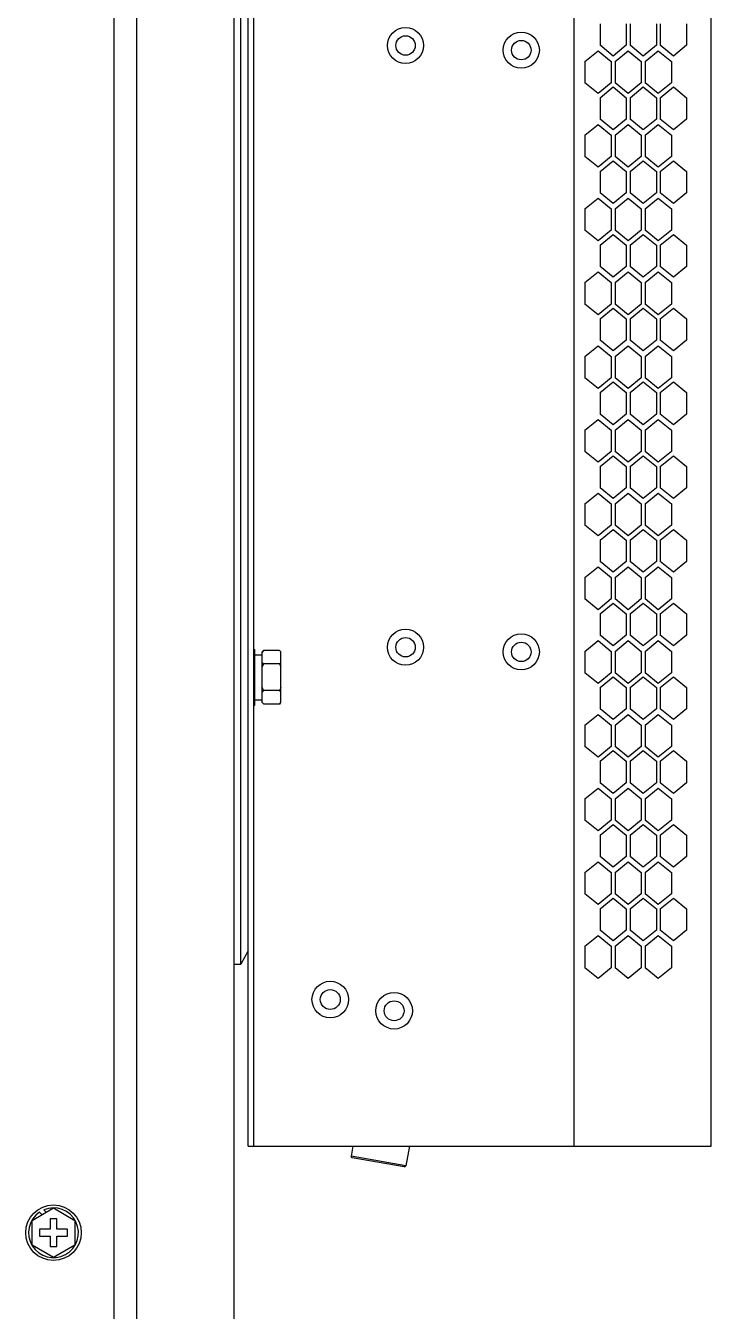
# Model space of a CAD drawing. Extents: x 61367 to 140945, y -1257 to 25588.
# Drawn here: x 83569.5 to 83717.6, y 19888.1 to 20165.8 of the extents above; entities that cross this region are included whole.
import ezdxf

# ---------------------------------------------------------------- set-up
doc = ezdxf.new("R2010")
doc.units = 0
doc.header["$MEASUREMENT"] = 0
doc.layers.get('0').update_dxf_attribs({"linetype": 'CONTINUOUS'})
for name, color, linetype in [('2401-00300-M6-16HWMC_0', 7, 'CONTINUOUS'), ('2401-00336-S-M6-12HWM_0', 7, 'CONTINUOUS'), ('4212-68099_1_0', 7, 'CONTINUOUS'), ('4212-73754_1_0', 7, 'CONTINUOUS'), ('4215-0412-2_0', 7, 'CONTINUOUS'), ('SONGBUTUO-M4-8_0', 7, 'CONTINUOUS'), ('YT-50-01_AF0_2_0', 7, 'CONTINUOUS'), ('YT-50-01_AF0_3_0', 7, 'CONTINUOUS')]:
    doc.layers.add(name, color=color, linetype=linetype)

# ---------------------------------------------------------------- blocks, each defined once
blk = doc.blocks.new('RYTYHTR')
at = {"layer": '2401-00300-M6-16HWMC_0', "color": 7, "linetype": 'Continuous'}
for p, q in [((-34277.04, -68035.49), (-34272.4, -68032.81)), ((-34275.42, -68033.71), (-34274.89, -68034.24)), ((-34273.99, -68033.73), (-34274.5, -68033.22)), ((-34272.4, -68032.81), (-34267.77, -68035.49)), ((-34277.04, -68040.84), (-34277.04, -68035.49)), ((-34271.65, -68035.16), (-34273.15, -68035.16)), ((-34273.15, -68035.16), (-34273.15, -68037.41)), ((-34271.65, -68037.41), (-34271.65, -68035.16)), ((-34267.77, -68035.49), (-34267.77, -68040.84)), ((-34273.15, -68037.41), (-34275.4, -68037.41)), ((-34275.4, -68037.41), (-34275.4, -68038.91)), ((-34275.4, -68038.91), (-34273.15, -68038.91)), ((-34273.15, -68038.91), (-34273.15, -68041.16)), ((-34269.4, -68037.41), (-34271.65, -68037.41)), ((-34271.65, -68038.91), (-34269.4, -68038.91)), ((-34271.65, -68041.16), (-34271.65, -68038.91)), ((-34269.4, -68038.91), (-34269.4, -68037.41)), ((-34272.4, -68043.52), (-34277.04, -68040.84)), ((-34273.15, -68041.16), (-34271.65, -68041.16)), ((-34267.77, -68040.84), (-34272.4, -68043.52))]:
    blk.add_line(p, q, dxfattribs=at)
blk.add_circle((-34272.4, -68038.16), 6, dxfattribs=at)
blk.add_arc((-34272.4, -68038.16), 5.38, 124.1123, 112.9799, dxfattribs=at)
at = {"layer": '2401-00336-S-M6-12HWM_0', "color": 7, "linetype": 'Continuous'}
for p, q in [((-34229.15, -67912.16), (-34228.9, -67912.16)), ((-34228.9, -67924.16), (-34228.9, -67912.16)), ((-34228.9, -67913.31), (-34227.3, -67913.31)), ((-34227.3, -67912.69), (-34227, -67912.39)), ((-34227.3, -67923.64), (-34227.3, -67912.69)), ((-34223.6, -67912.39), (-34227, -67912.39)), ((-34223.6, -67912.39), (-34223.3, -67912.69)), ((-34223.3, -67923.64), (-34223.3, -67912.69)), ((-34223.6, -67915.28), (-34227, -67915.28)), ((-34228.9, -67923.01), (-34227.3, -67923.01)), ((-34223.6, -67921.05), (-34227, -67921.05)), ((-34229.15, -67924.16), (-34228.9, -67924.16)), ((-34227.3, -67923.64), (-34227, -67923.94)), ((-34223.6, -67923.94), (-34227, -67923.94)), ((-34223.6, -67923.94), (-34223.3, -67923.64))]:
    blk.add_line(p, q, dxfattribs=at)
for centre, start, end in [((-34226.06, -67914.97), 39.1364, 39.5013), ((-34224.55, -67921.36), 219.1364, 219.5012)]:
    blk.add_arc(centre, 3.56, start, end, dxfattribs=at)
for points in [[(-34227, -67912.39), (-34227.11, -67912.5), (-34227.21, -67912.61), (-34227.3, -67912.72)], [(-34223.6, -67912.39), (-34223.5, -67912.49), (-34223.41, -67912.59), (-34223.32, -67912.7)], [(-34227.3, -67914.95), (-34227.21, -67915.06), (-34227.11, -67915.17), (-34227, -67915.28)], [(-34227, -67915.28), (-34227.11, -67915.49), (-34227.21, -67915.71), (-34227.3, -67915.94)], [(-34223.3, -67914.95), (-34223.4, -67915.06), (-34223.5, -67915.17), (-34223.6, -67915.28)], [(-34223.6, -67915.28), (-34223.5, -67915.49), (-34223.4, -67915.71), (-34223.3, -67915.94)], [(-34227.3, -67920.39), (-34227.21, -67920.62), (-34227.11, -67920.84), (-34227, -67921.05)], [(-34223.3, -67920.39), (-34223.4, -67920.62), (-34223.5, -67920.84), (-34223.6, -67921.05)], [(-34227, -67921.05), (-34227.11, -67921.16), (-34227.21, -67921.27), (-34227.3, -67921.38)], [(-34223.6, -67921.05), (-34223.5, -67921.16), (-34223.4, -67921.27), (-34223.3, -67921.38)], [(-34227.29, -67923.63), (-34227.2, -67923.73), (-34227.1, -67923.84), (-34227, -67923.94)], [(-34223.3, -67923.61), (-34223.4, -67923.72), (-34223.5, -67923.83), (-34223.6, -67923.94)]]:
    blk.add_open_spline(points, degree=3, dxfattribs=at)
at = {"layer": '4212-68099_1_0', "color": 7, "linetype": 'Continuous'}
for p, q in [((-34233.4, -69585.96), (-34233.4, -67515.36)), ((-34254.4, -69588.16), (-34254.4, -67545.16))]:
    blk.add_line(p, q, dxfattribs=at)
at = {"layer": '4212-73754_1_0', "color": 7, "linetype": 'Continuous'}
blk.add_line((-34259.4, -67513.16), (-34259.4, -68535.66), dxfattribs=at)
at = {"layer": '4215-0412-2_0', "color": 7, "linetype": 'Continuous'}
for p, q in [((-34230.35, -68019.48), (-34230.35, -67590.88)), ((-34229.15, -68019.48), (-34229.15, -67590.88)), ((-34159.95, -68019.48), (-34159.95, -67590.88)), ((-34130.3, -68019.48), (-34130.3, -67590.88)), ((-34154.33, -67777.02), (-34154.33, -67781.64)), ((-34148.68, -67777.02), (-34148.68, -67781.64)), ((-34147.83, -67777.02), (-34147.83, -67781.64)), ((-34142.17, -67777.02), (-34142.17, -67781.64)), ((-34141.32, -67777.02), (-34141.32, -67781.64)), ((-34135.66, -67777.02), (-34135.66, -67781.64)), ((-34157.6, -67785.12), (-34154.77, -67782.81)), ((-34154.77, -67782.81), (-34151.94, -67785.12)), ((-34151.5, -67783.95), (-34154.33, -67781.64)), ((-34148.68, -67781.64), (-34151.5, -67783.95)), ((-34151.09, -67785.12), (-34148.27, -67782.81)), ((-34148.27, -67782.81), (-34145.44, -67785.12)), ((-34145, -67783.95), (-34147.83, -67781.64)), ((-34142.17, -67781.64), (-34145, -67783.95)), ((-34144.59, -67785.12), (-34141.76, -67782.81)), ((-34141.76, -67782.81), (-34138.93, -67785.12)), ((-34138.49, -67783.95), (-34141.32, -67781.64)), ((-34135.66, -67781.64), (-34138.49, -67783.95)), ((-34157.6, -67785.12), (-34157.6, -67789.74)), ((-34151.94, -67785.12), (-34151.94, -67789.74)), ((-34151.09, -67785.12), (-34151.09, -67789.74)), ((-34145.44, -67785.12), (-34145.44, -67789.74)), ((-34144.59, -67785.12), (-34144.59, -67789.74)), ((-34138.93, -67785.12), (-34138.93, -67789.74)), ((-34154.77, -67792.05), (-34157.6, -67789.74)), ((-34151.94, -67789.74), (-34154.77, -67792.05)), ((-34148.27, -67792.05), (-34151.09, -67789.74)), ((-34145.44, -67789.74), (-34148.27, -67792.05)), ((-34141.76, -67792.05), (-34144.59, -67789.74)), ((-34138.93, -67789.74), (-34141.76, -67792.05)), ((-34154.33, -67792.95), (-34151.5, -67790.64)), ((-34151.5, -67790.64), (-34148.68, -67792.95)), ((-34147.83, -67792.95), (-34145, -67790.64)), ((-34145, -67790.64), (-34142.17, -67792.95)), ((-34141.32, -67792.95), (-34138.49, -67790.64)), ((-34138.49, -67790.64), (-34135.66, -67792.95)), ((-34154.33, -67792.95), (-34154.33, -67797.57)), ((-34148.68, -67792.95), (-34148.68, -67797.57)), ((-34147.83, -67792.95), (-34147.83, -67797.57)), ((-34142.17, -67792.95), (-34142.17, -67797.57)), ((-34141.32, -67792.95), (-34141.32, -67797.57)), ((-34135.66, -67792.95), (-34135.66, -67797.57)), ((-34151.5, -67799.88), (-34154.33, -67797.57)), ((-34148.68, -67797.57), (-34151.5, -67799.88)), ((-34145, -67799.88), (-34147.83, -67797.57)), ((-34142.17, -67797.57), (-34145, -67799.88)), ((-34138.49, -67799.88), (-34141.32, -67797.57)), ((-34135.66, -67797.57), (-34138.49, -67799.88)), ((-34157.6, -67801.05), (-34154.77, -67798.74)), ((-34154.77, -67798.74), (-34151.94, -67801.05)), ((-34151.09, -67801.05), (-34148.27, -67798.74)), ((-34148.27, -67798.74), (-34145.44, -67801.05)), ((-34144.59, -67801.05), (-34141.76, -67798.74)), ((-34141.76, -67798.74), (-34138.93, -67801.05)), ((-34157.6, -67801.05), (-34157.6, -67805.67)), ((-34151.94, -67801.05), (-34151.94, -67805.67)), ((-34151.09, -67801.05), (-34151.09, -67805.67)), ((-34145.44, -67801.05), (-34145.44, -67805.67)), ((-34144.59, -67801.05), (-34144.59, -67805.67)), ((-34138.93, -67801.05), (-34138.93, -67805.67)), ((-34154.77, -67807.98), (-34157.6, -67805.67)), ((-34151.94, -67805.67), (-34154.77, -67807.98)), ((-34154.33, -67808.88), (-34151.5, -67806.57)), ((-34151.5, -67806.57), (-34148.68, -67808.88)), ((-34148.27, -67807.98), (-34151.09, -67805.67)), ((-34145.44, -67805.67), (-34148.27, -67807.98)), ((-34147.83, -67808.88), (-34145, -67806.57)), ((-34145, -67806.57), (-34142.17, -67808.88)), ((-34141.76, -67807.98), (-34144.59, -67805.67)), ((-34138.93, -67805.67), (-34141.76, -67807.98)), ((-34141.32, -67808.88), (-34138.49, -67806.57)), ((-34138.49, -67806.57), (-34135.66, -67808.88)), ((-34154.33, -67808.88), (-34154.33, -67813.5)), ((-34148.68, -67808.88), (-34148.68, -67813.5)), ((-34147.83, -67808.88), (-34147.83, -67813.5)), ((-34142.17, -67808.88), (-34142.17, -67813.5)), ((-34141.32, -67808.88), (-34141.32, -67813.5)), ((-34135.66, -67808.88), (-34135.66, -67813.5)), ((-34157.6, -67816.98), (-34154.77, -67814.67)), ((-34154.77, -67814.67), (-34151.94, -67816.98)), ((-34151.5, -67815.81), (-34154.33, -67813.5)), ((-34148.68, -67813.5), (-34151.5, -67815.81)), ((-34151.09, -67816.98), (-34148.27, -67814.67)), ((-34148.27, -67814.67), (-34145.44, -67816.98)), ((-34145, -67815.81), (-34147.83, -67813.5)), ((-34142.17, -67813.5), (-34145, -67815.81)), ((-34144.59, -67816.98), (-34141.76, -67814.67)), ((-34141.76, -67814.67), (-34138.93, -67816.98)), ((-34138.49, -67815.81), (-34141.32, -67813.5)), ((-34135.66, -67813.5), (-34138.49, -67815.81)), ((-34157.6, -67816.98), (-34157.6, -67821.6)), ((-34151.94, -67816.98), (-34151.94, -67821.6)), ((-34151.09, -67816.98), (-34151.09, -67821.6)), ((-34145.44, -67816.98), (-34145.44, -67821.6)), ((-34144.59, -67816.98), (-34144.59, -67821.6)), ((-34138.93, -67816.98), (-34138.93, -67821.6)), ((-34154.77, -67823.91), (-34157.6, -67821.6)), ((-34151.94, -67821.6), (-34154.77, -67823.91)), ((-34154.33, -67824.81), (-34151.5, -67822.5)), ((-34151.5, -67822.5), (-34148.68, -67824.81)), ((-34148.27, -67823.91), (-34151.09, -67821.6)), ((-34145.44, -67821.6), (-34148.27, -67823.91)), ((-34147.83, -67824.81), (-34145, -67822.5)), ((-34145, -67822.5), (-34142.17, -67824.81)), ((-34141.76, -67823.91), (-34144.59, -67821.6)), ((-34138.93, -67821.6), (-34141.76, -67823.91)), ((-34141.32, -67824.81), (-34138.49, -67822.5)), ((-34138.49, -67822.5), (-34135.66, -67824.81)), ((-34154.33, -67824.81), (-34154.33, -67829.43)), ((-34148.68, -67824.81), (-34148.68, -67829.43)), ((-34147.83, -67824.81), (-34147.83, -67829.43)), ((-34142.17, -67824.81), (-34142.17, -67829.43)), ((-34141.32, -67824.81), (-34141.32, -67829.43)), ((-34135.66, -67824.81), (-34135.66, -67829.43)), ((-34157.6, -67832.91), (-34154.77, -67830.6)), ((-34154.77, -67830.6), (-34151.94, -67832.91)), ((-34151.5, -67831.74), (-34154.33, -67829.43)), ((-34148.68, -67829.43), (-34151.5, -67831.74)), ((-34151.09, -67832.91), (-34148.27, -67830.6)), ((-34148.27, -67830.6), (-34145.44, -67832.91)), ((-34145, -67831.74), (-34147.83, -67829.43)), ((-34142.17, -67829.43), (-34145, -67831.74)), ((-34144.59, -67832.91), (-34141.76, -67830.6)), ((-34141.76, -67830.6), (-34138.93, -67832.91)), ((-34138.49, -67831.74), (-34141.32, -67829.43)), ((-34135.66, -67829.43), (-34138.49, -67831.74)), ((-34157.6, -67832.91), (-34157.6, -67837.53)), ((-34151.94, -67832.91), (-34151.94, -67837.53)), ((-34151.09, -67832.91), (-34151.09, -67837.53)), ((-34145.44, -67832.91), (-34145.44, -67837.53)), ((-34144.59, -67832.91), (-34144.59, -67837.53)), ((-34138.93, -67832.91), (-34138.93, -67837.53)), ((-34154.77, -67839.84), (-34157.6, -67837.53)), ((-34151.94, -67837.53), (-34154.77, -67839.84)), ((-34154.33, -67840.74), (-34151.5, -67838.43)), ((-34151.5, -67838.43), (-34148.68, -67840.74)), ((-34148.27, -67839.84), (-34151.09, -67837.53)), ((-34145.44, -67837.53), (-34148.27, -67839.84)), ((-34147.83, -67840.74), (-34145, -67838.43)), ((-34145, -67838.43), (-34142.17, -67840.74)), ((-34141.76, -67839.84), (-34144.59, -67837.53)), ((-34138.93, -67837.53), (-34141.76, -67839.84)), ((-34141.32, -67840.74), (-34138.49, -67838.43)), ((-34138.49, -67838.43), (-34135.66, -67840.74)), ((-34154.33, -67840.74), (-34154.33, -67845.36)), ((-34148.68, -67840.74), (-34148.68, -67845.36)), ((-34147.83, -67840.74), (-34147.83, -67845.36)), ((-34142.17, -67840.74), (-34142.17, -67845.36)), ((-34141.32, -67840.74), (-34141.32, -67845.36)), ((-34135.66, -67840.74), (-34135.66, -67845.36)), ((-34151.5, -67847.67), (-34154.33, -67845.36)), ((-34148.68, -67845.36), (-34151.5, -67847.67)), ((-34145, -67847.67), (-34147.83, -67845.36)), ((-34142.17, -67845.36), (-34145, -67847.67)), ((-34138.49, -67847.67), (-34141.32, -67845.36)), ((-34135.66, -67845.36), (-34138.49, -67847.67)), ((-34157.6, -67848.84), (-34154.77, -67846.53)), ((-34154.77, -67846.53), (-34151.94, -67848.84)), ((-34151.09, -67848.84), (-34148.27, -67846.53)), ((-34148.27, -67846.53), (-34145.44, -67848.84)), ((-34144.59, -67848.84), (-34141.76, -67846.53)), ((-34141.76, -67846.53), (-34138.93, -67848.84)), ((-34157.6, -67848.84), (-34157.6, -67853.46)), ((-34151.94, -67848.84), (-34151.94, -67853.46)), ((-34151.09, -67848.84), (-34151.09, -67853.46)), ((-34145.44, -67848.84), (-34145.44, -67853.46)), ((-34144.59, -67848.84), (-34144.59, -67853.46)), ((-34138.93, -67848.84), (-34138.93, -67853.46)), ((-34154.77, -67855.77), (-34157.6, -67853.46)), ((-34151.94, -67853.46), (-34154.77, -67855.77)), ((-34148.27, -67855.77), (-34151.09, -67853.46)), ((-34145.44, -67853.46), (-34148.27, -67855.77)), ((-34141.76, -67855.77), (-34144.59, -67853.46)), ((-34138.93, -67853.46), (-34141.76, -67855.77)), ((-34154.33, -67856.67), (-34151.5, -67854.36)), ((-34151.5, -67854.36), (-34148.68, -67856.67)), ((-34147.83, -67856.67), (-34145, -67854.36)), ((-34145, -67854.36), (-34142.17, -67856.67)), ((-34141.32, -67856.67), (-34138.49, -67854.36)), ((-34138.49, -67854.36), (-34135.66, -67856.67)), ((-34154.33, -67856.67), (-34154.33, -67861.29)), ((-34148.68, -67856.67), (-34148.68, -67861.29)), ((-34147.83, -67856.67), (-34147.83, -67861.29)), ((-34142.17, -67856.67), (-34142.17, -67861.29)), ((-34141.32, -67856.67), (-34141.32, -67861.29)), ((-34135.66, -67856.67), (-34135.66, -67861.29)), ((-34151.5, -67863.6), (-34154.33, -67861.29)), ((-34148.68, -67861.29), (-34151.5, -67863.6)), ((-34145, -67863.6), (-34147.83, -67861.29)), ((-34142.17, -67861.29), (-34145, -67863.6)), ((-34138.49, -67863.6), (-34141.32, -67861.29)), ((-34135.66, -67861.29), (-34138.49, -67863.6)), ((-34157.6, -67864.77), (-34154.77, -67862.46)), ((-34157.6, -67864.77), (-34157.6, -67869.39)), ((-34154.77, -67862.46), (-34151.94, -67864.77)), ((-34151.94, -67864.77), (-34151.94, -67869.39)), ((-34151.09, -67864.77), (-34148.27, -67862.46)), ((-34151.09, -67864.77), (-34151.09, -67869.39)), ((-34148.27, -67862.46), (-34145.44, -67864.77)), ((-34145.44, -67864.77), (-34145.44, -67869.39)), ((-34144.59, -67864.77), (-34141.76, -67862.46)), ((-34144.59, -67864.77), (-34144.59, -67869.39)), ((-34141.76, -67862.46), (-34138.93, -67864.77)), ((-34138.93, -67864.77), (-34138.93, -67869.39)), ((-34154.77, -67871.7), (-34157.6, -67869.39)), ((-34151.94, -67869.39), (-34154.77, -67871.7)), ((-34154.33, -67872.6), (-34151.5, -67870.29)), ((-34151.5, -67870.29), (-34148.68, -67872.6)), ((-34148.27, -67871.7), (-34151.09, -67869.39)), ((-34145.44, -67869.39), (-34148.27, -67871.7)), ((-34147.83, -67872.6), (-34145, -67870.29)), ((-34145, -67870.29), (-34142.17, -67872.6)), ((-34141.76, -67871.7), (-34144.59, -67869.39)), ((-34138.93, -67869.39), (-34141.76, -67871.7)), ((-34141.32, -67872.6), (-34138.49, -67870.29)), ((-34138.49, -67870.29), (-34135.66, -67872.6)), ((-34154.33, -67872.6), (-34154.33, -67877.22)), ((-34148.68, -67872.6), (-34148.68, -67877.22)), ((-34147.83, -67872.6), (-34147.83, -67877.22)), ((-34142.17, -67872.6), (-34142.17, -67877.22)), ((-34141.32, -67872.6), (-34141.32, -67877.22)), ((-34135.66, -67872.6), (-34135.66, -67877.22)), ((-34157.6, -67880.7), (-34154.77, -67878.39)), ((-34154.77, -67878.39), (-34151.94, -67880.7)), ((-34151.5, -67879.53), (-34154.33, -67877.22)), ((-34148.68, -67877.22), (-34151.5, -67879.53)), ((-34151.09, -67880.7), (-34148.27, -67878.39)), ((-34148.27, -67878.39), (-34145.44, -67880.7)), ((-34145, -67879.53), (-34147.83, -67877.22)), ((-34142.17, -67877.22), (-34145, -67879.53)), ((-34144.59, -67880.7), (-34141.76, -67878.39)), ((-34141.76, -67878.39), (-34138.93, -67880.7)), ((-34138.49, -67879.53), (-34141.32, -67877.22)), ((-34135.66, -67877.22), (-34138.49, -67879.53)), ((-34157.6, -67880.7), (-34157.6, -67885.32)), ((-34151.94, -67880.7), (-34151.94, -67885.32)), ((-34151.09, -67880.7), (-34151.09, -67885.32)), ((-34145.44, -67880.7), (-34145.44, -67885.32)), ((-34144.59, -67880.7), (-34144.59, -67885.32)), ((-34138.93, -67880.7), (-34138.93, -67885.32)), ((-34154.77, -67887.63), (-34157.6, -67885.32)), ((-34151.94, -67885.32), (-34154.77, -67887.63)), ((-34154.33, -67888.53), (-34151.5, -67886.22)), ((-34151.5, -67886.22), (-34148.68, -67888.53)), ((-34148.27, -67887.63), (-34151.09, -67885.32)), ((-34145.44, -67885.32), (-34148.27, -67887.63)), ((-34147.83, -67888.53), (-34145, -67886.22)), ((-34145, -67886.22), (-34142.17, -67888.53)), ((-34141.76, -67887.63), (-34144.59, -67885.32)), ((-34138.93, -67885.32), (-34141.76, -67887.63)), ((-34141.32, -67888.53), (-34138.49, -67886.22)), ((-34138.49, -67886.22), (-34135.66, -67888.53)), ((-34154.33, -67888.53), (-34154.33, -67893.15)), ((-34148.68, -67888.53), (-34148.68, -67893.15)), ((-34147.83, -67888.53), (-34147.83, -67893.15)), ((-34142.17, -67888.53), (-34142.17, -67893.15)), ((-34141.32, -67888.53), (-34141.32, -67893.15)), ((-34135.66, -67888.53), (-34135.66, -67893.15)), ((-34157.6, -67896.63), (-34154.77, -67894.32)), ((-34154.77, -67894.32), (-34151.94, -67896.63)), ((-34151.5, -67895.46), (-34154.33, -67893.15)), ((-34148.68, -67893.15), (-34151.5, -67895.46)), ((-34151.09, -67896.63), (-34148.27, -67894.32)), ((-34148.27, -67894.32), (-34145.44, -67896.63)), ((-34145, -67895.46), (-34147.83, -67893.15)), ((-34142.17, -67893.15), (-34145, -67895.46)), ((-34144.59, -67896.63), (-34141.76, -67894.32)), ((-34141.76, -67894.32), (-34138.93, -67896.63)), ((-34138.49, -67895.46), (-34141.32, -67893.15)), ((-34135.66, -67893.15), (-34138.49, -67895.46)), ((-34157.6, -67896.63), (-34157.6, -67901.25)), ((-34151.94, -67896.63), (-34151.94, -67901.25)), ((-34151.09, -67896.63), (-34151.09, -67901.25)), ((-34145.44, -67896.63), (-34145.44, -67901.25)), ((-34144.59, -67896.63), (-34144.59, -67901.25)), ((-34138.93, -67896.63), (-34138.93, -67901.25)), ((-34154.77, -67903.56), (-34157.6, -67901.25)), ((-34151.94, -67901.25), (-34154.77, -67903.56)), ((-34154.33, -67904.46), (-34151.5, -67902.15)), ((-34151.5, -67902.15), (-34148.68, -67904.46)), ((-34148.27, -67903.56), (-34151.09, -67901.25)), ((-34145.44, -67901.25), (-34148.27, -67903.56)), ((-34147.83, -67904.46), (-34145, -67902.15)), ((-34145, -67902.15), (-34142.17, -67904.46)), ((-34141.76, -67903.56), (-34144.59, -67901.25)), ((-34138.93, -67901.25), (-34141.76, -67903.56)), ((-34141.32, -67904.46), (-34138.49, -67902.15)), ((-34138.49, -67902.15), (-34135.66, -67904.46)), ((-34154.33, -67904.46), (-34154.33, -67909.08)), ((-34148.68, -67904.46), (-34148.68, -67909.08)), ((-34147.83, -67904.46), (-34147.83, -67909.08)), ((-34142.17, -67904.46), (-34142.17, -67909.08)), ((-34141.32, -67904.46), (-34141.32, -67909.08)), ((-34135.66, -67904.46), (-34135.66, -67909.08)), ((-34151.5, -67911.39), (-34154.33, -67909.08)), ((-34148.68, -67909.08), (-34151.5, -67911.39)), ((-34145, -67911.39), (-34147.83, -67909.08)), ((-34142.17, -67909.08), (-34145, -67911.39)), ((-34138.49, -67911.39), (-34141.32, -67909.08)), ((-34135.66, -67909.08), (-34138.49, -67911.39)), ((-34157.6, -67912.56), (-34154.77, -67910.25)), ((-34154.77, -67910.25), (-34151.94, -67912.56)), ((-34151.09, -67912.56), (-34148.27, -67910.25)), ((-34148.27, -67910.25), (-34145.44, -67912.56)), ((-34144.59, -67912.56), (-34141.76, -67910.25)), ((-34141.76, -67910.25), (-34138.93, -67912.56)), ((-34157.6, -67912.56), (-34157.6, -67917.18)), ((-34151.94, -67912.56), (-34151.94, -67917.18)), ((-34151.09, -67912.56), (-34151.09, -67917.18)), ((-34145.44, -67912.56), (-34145.44, -67917.18)), ((-34144.59, -67912.56), (-34144.59, -67917.18)), ((-34138.93, -67912.56), (-34138.93, -67917.18)), ((-34154.77, -67919.49), (-34157.6, -67917.18)), ((-34151.94, -67917.18), (-34154.77, -67919.49)), ((-34148.27, -67919.49), (-34151.09, -67917.18)), ((-34145.44, -67917.18), (-34148.27, -67919.49)), ((-34141.76, -67919.49), (-34144.59, -67917.18)), ((-34138.93, -67917.18), (-34141.76, -67919.49)), ((-34154.33, -67920.39), (-34151.5, -67918.08)), ((-34154.33, -67920.39), (-34154.33, -67925.01)), ((-34151.5, -67918.08), (-34148.68, -67920.39)), ((-34148.68, -67920.39), (-34148.68, -67925.01)), ((-34147.83, -67920.39), (-34145, -67918.08)), ((-34147.83, -67920.39), (-34147.83, -67925.01)), ((-34145, -67918.08), (-34142.17, -67920.39)), ((-34142.17, -67920.39), (-34142.17, -67925.01)), ((-34141.32, -67920.39), (-34138.49, -67918.08)), ((-34141.32, -67920.39), (-34141.32, -67925.01)), ((-34138.49, -67918.08), (-34135.66, -67920.39)), ((-34135.66, -67920.39), (-34135.66, -67925.01)), ((-34151.5, -67927.32), (-34154.33, -67925.01)), ((-34148.68, -67925.01), (-34151.5, -67927.32)), ((-34145, -67927.32), (-34147.83, -67925.01)), ((-34142.17, -67925.01), (-34145, -67927.32)), ((-34138.49, -67927.32), (-34141.32, -67925.01)), ((-34135.66, -67925.01), (-34138.49, -67927.32)), ((-34157.6, -67928.49), (-34154.77, -67926.18)), ((-34157.6, -67928.49), (-34157.6, -67933.11)), ((-34154.77, -67926.18), (-34151.94, -67928.49)), ((-34151.94, -67928.49), (-34151.94, -67933.11)), ((-34151.09, -67928.49), (-34148.27, -67926.18)), ((-34151.09, -67928.49), (-34151.09, -67933.11)), ((-34148.27, -67926.18), (-34145.44, -67928.49)), ((-34145.44, -67928.49), (-34145.44, -67933.11)), ((-34144.59, -67928.49), (-34141.76, -67926.18)), ((-34144.59, -67928.49), (-34144.59, -67933.11)), ((-34141.76, -67926.18), (-34138.93, -67928.49)), ((-34138.93, -67928.49), (-34138.93, -67933.11)), ((-34154.77, -67935.42), (-34157.6, -67933.11)), ((-34151.94, -67933.11), (-34154.77, -67935.42)), ((-34154.33, -67936.32), (-34151.5, -67934.01)), ((-34151.5, -67934.01), (-34148.68, -67936.32)), ((-34148.27, -67935.42), (-34151.09, -67933.11)), ((-34145.44, -67933.11), (-34148.27, -67935.42)), ((-34147.83, -67936.32), (-34145, -67934.01)), ((-34145, -67934.01), (-34142.17, -67936.32)), ((-34141.76, -67935.42), (-34144.59, -67933.11)), ((-34138.93, -67933.11), (-34141.76, -67935.42)), ((-34141.32, -67936.32), (-34138.49, -67934.01)), ((-34138.49, -67934.01), (-34135.66, -67936.32)), ((-34154.33, -67936.32), (-34154.33, -67940.94)), ((-34148.68, -67936.32), (-34148.68, -67940.94)), ((-34147.83, -67936.32), (-34147.83, -67940.94)), ((-34142.17, -67936.32), (-34142.17, -67940.94)), ((-34141.32, -67936.32), (-34141.32, -67940.94)), ((-34135.66, -67936.32), (-34135.66, -67940.94)), ((-34157.6, -67944.42), (-34154.77, -67942.11)), ((-34154.77, -67942.11), (-34151.94, -67944.42)), ((-34151.5, -67943.25), (-34154.33, -67940.94)), ((-34148.68, -67940.94), (-34151.5, -67943.25)), ((-34151.09, -67944.42), (-34148.27, -67942.11)), ((-34148.27, -67942.11), (-34145.44, -67944.42)), ((-34145, -67943.25), (-34147.83, -67940.94)), ((-34142.17, -67940.94), (-34145, -67943.25)), ((-34144.59, -67944.42), (-34141.76, -67942.11)), ((-34141.76, -67942.11), (-34138.93, -67944.42)), ((-34138.49, -67943.25), (-34141.32, -67940.94)), ((-34135.66, -67940.94), (-34138.49, -67943.25)), ((-34157.6, -67944.42), (-34157.6, -67949.04)), ((-34151.94, -67944.42), (-34151.94, -67949.04)), ((-34151.09, -67944.42), (-34151.09, -67949.04)), ((-34145.44, -67944.42), (-34145.44, -67949.04)), ((-34144.59, -67944.42), (-34144.59, -67949.04)), ((-34138.93, -67944.42), (-34138.93, -67949.04)), ((-34154.77, -67951.35), (-34157.6, -67949.04)), ((-34151.94, -67949.04), (-34154.77, -67951.35)), ((-34154.33, -67952.25), (-34151.5, -67949.94)), ((-34151.5, -67949.94), (-34148.68, -67952.25)), ((-34148.27, -67951.35), (-34151.09, -67949.04)), ((-34145.44, -67949.04), (-34148.27, -67951.35)), ((-34147.83, -67952.25), (-34145, -67949.94)), ((-34145, -67949.94), (-34142.17, -67952.25)), ((-34141.76, -67951.35), (-34144.59, -67949.04)), ((-34138.93, -67949.04), (-34141.76, -67951.35)), ((-34141.32, -67952.25), (-34138.49, -67949.94)), ((-34138.49, -67949.94), (-34135.66, -67952.25)), ((-34154.33, -67952.25), (-34154.33, -67956.87)), ((-34148.68, -67952.25), (-34148.68, -67956.87)), ((-34147.83, -67952.25), (-34147.83, -67956.87)), ((-34142.17, -67952.25), (-34142.17, -67956.87)), ((-34141.32, -67952.25), (-34141.32, -67956.87)), ((-34135.66, -67952.25), (-34135.66, -67956.87)), ((-34157.6, -67960.35), (-34154.77, -67958.04)), ((-34154.77, -67958.04), (-34151.94, -67960.35)), ((-34151.5, -67959.18), (-34154.33, -67956.87)), ((-34148.68, -67956.87), (-34151.5, -67959.18)), ((-34151.09, -67960.35), (-34148.27, -67958.04)), ((-34148.27, -67958.04), (-34145.44, -67960.35)), ((-34145, -67959.18), (-34147.83, -67956.87)), ((-34142.17, -67956.87), (-34145, -67959.18)), ((-34144.59, -67960.35), (-34141.76, -67958.04)), ((-34141.76, -67958.04), (-34138.93, -67960.35)), ((-34138.49, -67959.18), (-34141.32, -67956.87)), ((-34135.66, -67956.87), (-34138.49, -67959.18)), ((-34157.6, -67960.35), (-34157.6, -67964.97)), ((-34151.94, -67960.35), (-34151.94, -67964.97)), ((-34151.09, -67960.35), (-34151.09, -67964.97)), ((-34145.44, -67960.35), (-34145.44, -67964.97)), ((-34144.59, -67960.35), (-34144.59, -67964.97)), ((-34138.93, -67960.35), (-34138.93, -67964.97)), ((-34154.77, -67967.28), (-34157.6, -67964.97)), ((-34151.94, -67964.97), (-34154.77, -67967.28)), ((-34154.33, -67968.18), (-34151.5, -67965.87)), ((-34151.5, -67965.87), (-34148.68, -67968.18)), ((-34148.27, -67967.28), (-34151.09, -67964.97)), ((-34145.44, -67964.97), (-34148.27, -67967.28)), ((-34147.83, -67968.18), (-34145, -67965.87)), ((-34145, -67965.87), (-34142.17, -67968.18)), ((-34141.76, -67967.28), (-34144.59, -67964.97)), ((-34138.93, -67964.97), (-34141.76, -67967.28)), ((-34141.32, -67968.18), (-34138.49, -67965.87)), ((-34138.49, -67965.87), (-34135.66, -67968.18)), ((-34154.33, -67968.18), (-34154.33, -67972.8)), ((-34148.68, -67968.18), (-34148.68, -67972.8)), ((-34147.83, -67968.18), (-34147.83, -67972.8)), ((-34142.17, -67968.18), (-34142.17, -67972.8)), ((-34141.32, -67968.18), (-34141.32, -67972.8)), ((-34135.66, -67968.18), (-34135.66, -67972.8)), ((-34151.5, -67975.11), (-34154.33, -67972.8)), ((-34148.68, -67972.8), (-34151.5, -67975.11)), ((-34145, -67975.11), (-34147.83, -67972.8)), ((-34142.17, -67972.8), (-34145, -67975.11)), ((-34138.49, -67975.11), (-34141.32, -67972.8)), ((-34135.66, -67972.8), (-34138.49, -67975.11)), ((-34157.6, -67976.28), (-34154.77, -67973.97)), ((-34154.77, -67973.97), (-34151.94, -67976.28)), ((-34151.09, -67976.28), (-34148.27, -67973.97)), ((-34148.27, -67973.97), (-34145.44, -67976.28)), ((-34144.59, -67976.28), (-34141.76, -67973.97)), ((-34141.76, -67973.97), (-34138.93, -67976.28)), ((-34157.6, -67976.28), (-34157.6, -67980.9)), ((-34151.94, -67976.28), (-34151.94, -67980.9)), ((-34151.09, -67976.28), (-34151.09, -67980.9)), ((-34145.44, -67976.28), (-34145.44, -67980.9)), ((-34144.59, -67976.28), (-34144.59, -67980.9)), ((-34138.93, -67976.28), (-34138.93, -67980.9)), ((-34154.77, -67983.21), (-34157.6, -67980.9)), ((-34151.94, -67980.9), (-34154.77, -67983.21)), ((-34148.27, -67983.21), (-34151.09, -67980.9)), ((-34145.44, -67980.9), (-34148.27, -67983.21)), ((-34141.76, -67983.21), (-34144.59, -67980.9)), ((-34138.93, -67980.9), (-34141.76, -67983.21)), ((-34230.35, -68019.48), (-34130.3, -68019.48))]:
    blk.add_line(p, q, dxfattribs=at)
for centre, radius in [((-34196.35, -67781.68), 3.9), ((-34171.35, -67782.68), 3.9), ((-34196.35, -67781.68), 2.1), ((-34171.35, -67782.68), 2.1), ((-34196.35, -67911.68), 3.9), ((-34171.35, -67912.68), 3.9), ((-34196.35, -67911.68), 2.1), ((-34171.35, -67912.68), 2.1), ((-34212.61, -67987.78), 3.95), ((-34212.61, -67987.78), 2.15), ((-34198.82, -67990.21), 3.95), ((-34198.82, -67990.21), 2.15)]:
    blk.add_circle(centre, radius, dxfattribs=at)
at = {"layer": 'SONGBUTUO-M4-8_0', "color": 7, "linetype": 'Continuous'}
for p, q in [((-34207.72, -68019.48), (-34208.09, -68021.62)), ((-34195.53, -68019.48), (-34196.28, -68023.7)), ((-34196.28, -68023.7), (-34208.09, -68021.62)), ((-34207.85, -68021.97), (-34208.09, -68021.62)), ((-34196.62, -68023.95), (-34207.85, -68021.97)), ((-34196.62, -68023.95), (-34196.28, -68023.7))]:
    blk.add_line(p, q, dxfattribs=at)
at = {"layer": 'YT-50-01_AF0_2_0', "color": 7, "linetype": 'Continuous'}
for p, q in [((-34231.9, -67980.16), (-34231.9, -67553.16)), ((-34230.35, -67977.25), (-34231.9, -67980.16)), ((-34233.4, -67980.16), (-34231.9, -67980.16))]:
    blk.add_line(p, q, dxfattribs=at)
at = {"layer": 'YT-50-01_AF0_3_0', "color": 7, "linetype": 'Continuous'}
for p in [(-34230.35, -67977.25), (-34233.4, -67980.16)]:
    blk.add_line(p, (-34231.9, -67980.16), dxfattribs=at)

msp = doc.modelspace()

# ---------------------------------------------------------------- block references
at = {"lineweight": -3}
msp.add_blockref('RYTYHTR', (117847.947, 87943.251), dxfattribs=at)

doc.saveas('drawing.dxf')
